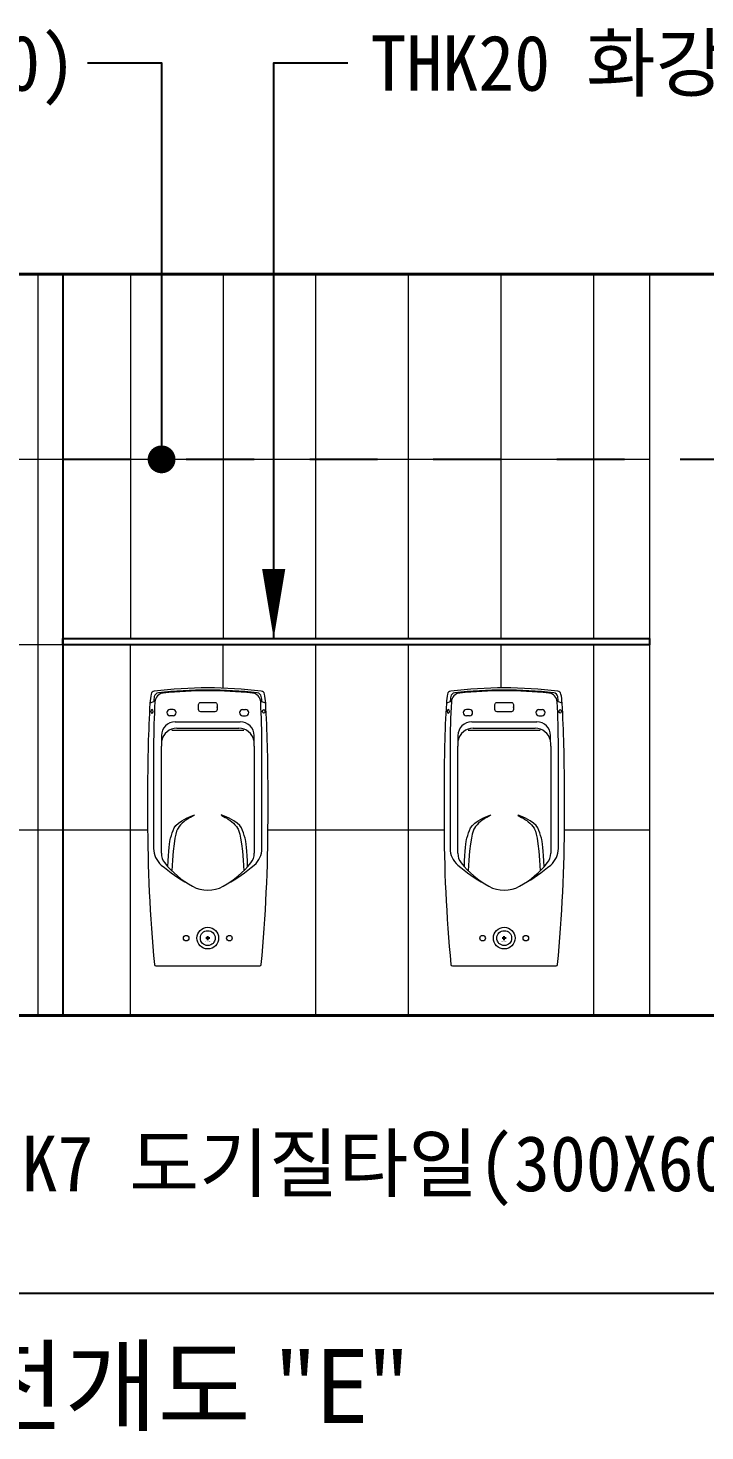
# Model space of a CAD drawing. Header units: millimetres. Extents: x -423835 to -174325, y -1379898 to -1311126.
# Drawn here: x -418836 to -416644, y -1371578 to -1367036 of the extents above; entities that cross this region are included whole.
import ezdxf
from ezdxf.enums import TextEntityAlignment as Align

# ---------------------------------------------------------------- set-up
doc = ezdxf.new("R2010")
doc.units = ezdxf.units.MM
doc.header["$LTSCALE"] = 100
doc.header["$MEASUREMENT"] = 0
doc.header["$PDSIZE"] = -10
doc.linetypes.add('HID', pattern=[2, 1.1, -0.9])
doc.layers.get('0').update_dxf_attribs({"linetype": 'CONTINUOUS'})
doc.layers.get('Defpoints').update_dxf_attribs({"color": 153, "linetype": 'CONTINUOUS'})
for name, color, linetype, lineweight in [('A-ELEV-LIN1', 2, 'CONTINUOUS', 40), ('A-ELEV-LIN2', 7, 'CONTINUOUS', 25), ('A-FLXM-SANI', 6, 'CONTINUOUS', 20), ('A-MKXS-TEXT1', 3, 'CONTINUOUS', 25), ('A-WAXK-PATT', 8, 'CONTINUOUS', 18), ('A-WAXM-CUBI', 6, 'CONTINUOUS', 20), ('A-XXXX-FIN2', 6, 'CONTINUOUS', 20), ('A-XXXX-TXT2', 3, 'CONTINUOUS', 25)]:
    doc.layers.add(name, color=color, linetype=linetype, lineweight=lineweight)
for name, color, linetype in [('A-MKXS-LEAD', 7, 'CONTINUOUS'), ('AA-ELE-2', 3, 'CONTINUOUS'), ('AA-TEX-3', 3, 'CONTINUOUS'), ('LEADER', 7, 'CONTINUOUS'), ('방수', 7, 'HID')]:
    doc.layers.add(name, color=color, linetype=linetype)
doc.layers.add('A-XXXX-NPLT', color=144, linetype='CONTINUOUS', lineweight=0, plot=False)
doc.styles.add('돋움체', font='')
doc.styles.add('맑은 고딕', font='malgun.ttf')
doc.styles.add('유형1', font='H2GTRM.TTF', dxfattribs={"width": 0.8, "height": 8})
doc.styles.get('돋움체').set_extended_font_data('DotumChe')

# ---------------------------------------------------------------- blocks, each defined once
blk = doc.blocks.new('소변기(정면)')
at = {"layer": 'A-FLXM-SANI'}
for p, q in [((-112.5, 990), (-122.5, 990)), ((-112.5, 970), (-122.5, 970)), ((112.5, 990), (122.5, 990)), ((112.5, 970), (122.5, 970)), ((-116.8, 923.4), (116.8, 923.4)), ((-105.2, 950.5), (105.2, 950.5)), ((-175.4, 871.1), (-175.4, 540.7)), ((-150.4, 524.7), (-150.4, 871.1)), ((150.4, 871.1), (150.4, 524.7)), ((175.4, 540.7), (175.4, 871.1)), ((-195, 737.2), (-195, 633.8)), ((195, 633.8), (195, 737.2)), ((-168, 160), (168, 160))]:
    blk.add_line(p, q, dxfattribs=at)
for points in [[(160.2, 1044.2, 0.054684), (-160.2, 1044.2, 0.325397)], [(-173.3, 1031.8, 0.02097), (-175.4, 1015.2), (-187.5, 1011, 0.013696)], [(187.5, 1011), (175.4, 1015.2, 0.02097), (173.3, 1031.8, 0.325397)], [(-100.4, 929.3), (100.4, 929.3, -0.280363)]]:
    blk.add_lwpolyline(points, format="xyb", dxfattribs=at)
blk.add_lwpolyline([(0, 1013), (23, 1013, -0.414214), (30, 1006), (30, 990, -0.414214), (23, 983), (0, 983), (-23, 983, -0.414214), (-30, 990), (-30, 1006, -0.414214), (-23, 1013)], format="xyb", close=True, dxfattribs=at)
for centre, radius in [((0, 250), 35), ((0, 250), 24), ((-70, 250), 9), ((70, 250), 9)]:
    blk.add_circle(centre, radius, dxfattribs=at)
for centre, radius, start, end in [((-171.9, 1037.9), 12, 96.745, 168.6175), ((0, -416), 1476, 83.255, 96.745), ((0, -416), 1466.6, 84.3561, 95.6439), ((171.9, 1037.9), 12, 11.3825, 83.255), ((4805, 737.2), 5000, 176.8614, 180), ((23.9, 998.4), 211.7, 168.6175, 176.6014), ((2324.6, 871.1), 2500, 176.691, 180), ((-158.5, 1029.3), 15, 96.26, 170.3905), ((-141.3, 1013.7), 30, 95.6439, 176.691), ((141.3, 1013.7), 30, 3.309, 84.3561), ((158.5, 1029.3), 15, 9.6095, 83.74), ((-2324.6, 871.1), 2500, 0, 3.309), ((-23.9, 998.4), 211.7, 3.3986, 11.3825), ((-4805, 737.2), 5000, 0, 3.1386), ((-122.5, 980), 10, 90, 270), ((-112.5, 980), 10, 270, 90), ((112.5, 980), 10, 90, 270), ((122.5, 980), 10, 270, 90), ((-105.2, 905.5), 45, 90, 179.1885), ((-100.4, 879.3), 50, 90, 167.9541), ((100.4, 879.3), 50, 12.0459, 90), ((105.2, 905.5), 45, 0.8115, 90), ((2324.6, 871.1), 2475, 179.1885, 180), ((-2324.6, 871.1), 2475, 0, 0.8115), ((4805, 633.8), 5000, 180, 185.3854), ((-4805, 633.8), 5000, 354.6146, 0), ((-105.4, 540.2), 70, 180, 229.8323), ((-100.4, 524.7), 50, 180, 218.546), ((100.4, 524.7), 50, 321.454, 0), ((105.4, 540.2), 70, 310.1677, 0), ((227.7, 934.9), 586.5, 229.8323, 240.3281), ((95.1, 680.5), 300, 218.546, 241.1356), ((-95.1, 680.5), 300, 298.8644, 321.454), ((-227.7, 934.9), 586.5, 299.6719, 310.1677), ((0, 507.9), 102.9, 241.1356, 298.8644), ((-168, 165), 5, 185.3854, 270), ((168, 165), 5, 270, 354.6146)]:
    blk.add_arc(centre, radius, start, end, dxfattribs=at)
at = {"layer": 'A-FLXM-SANI', "extrusion": (0, 0, -1)}
blk.add_ellipse((-180.9, 984), major_axis=(0.15, -5.79), ratio=0.610385, dxfattribs=at)
at = {"layer": 'A-FLXM-SANI'}
blk.add_ellipse((180.9, 984), major_axis=(-0.15, -5.79), ratio=0.610385, dxfattribs=at)
for points in [[(-120.8, 573.6), (-111.9, 598.9), (-114.7, 614.6), (-69.3, 638.4)], [(-64.1, 636.5), (-66.2, 635.3), (-87.5, 621.2), (-96.5, 606.1)], [(-69.3, 638.4), (-16.1, 662.1), (-61.2, 638.2), (-64.1, 636.5)], [(69.3, 638.4), (16.1, 662.1), (61.2, 638.2), (64.1, 636.5)], [(64.1, 636.5), (66.2, 635.3), (87.5, 621.2), (96.5, 606.1)], [(120.8, 573.6), (111.9, 598.9), (114.7, 614.6), (69.3, 638.4)], [(-96.5, 606.1), (-101, 600.2), (-111.8, 570), (-116.4, 467.8)], [(96.5, 606.1), (101, 600.2), (111.8, 570), (116.4, 467.8)], [(-129.1, 481.2), (-126.7, 533.2), (-123.8, 565.3), (-120.8, 573.6)], [(129.1, 481.2), (126.7, 533.2), (123.8, 565.3), (120.8, 573.6)]]:
    blk.add_open_spline(points, degree=3, dxfattribs=at)
for p in [(0, 1053), (0, 1052.5), (30, 998)]:
    blk.add_point(p, dxfattribs=at)
at = {"layer": 'Defpoints'}
for p, q in [((6.7, 250), (-6.7, 250)), ((0, 243.3), (0, 256.7))]:
    blk.add_line(p, q, dxfattribs=at)
at = {"layer": 'Defpoints', "insert": (0, 239.8), "char_height": 1.875, "attachment_point": 5, "style": '유형1'}
blk.add_mtext_dynamic_manual_height_columns('\\A1;대림요업 CU-511P', width=45.578, gutter_width=6.25, heights=[0], dxfattribs=at)

msp = doc.modelspace()

# ---------------------------------------------------------------- hatches: boundary and pattern name
at = {"layer": 'A-WAXK-PATT'}
h = msp.add_hatch(dxfattribs=at)
h.set_pattern_fill('벽타일63', color=256, angle=90)
h.set_pattern_definition([(90, (-414904.17, -1370232.08), (-300, 2e-14), []), (180, (-414904.2, -1370232.1), (-7e-14, -600), [])])
h.paths.add_polyline_path([(-418724.2, -1367832.1), (-418884.2, -1367832.1), (-418884.2, -1370232.1), (-418724.2, -1370232.1), (-418724.2, -1369012.1), (-416824.2, -1369012.1), (-416824.2, -1367832.1)])

# ---------------------------------------------------------------- linework, layer by layer
at = {"color": 3, "ltscale": 2}
msp.add_line((-423835.4, -1371132.1), (-379750.4, -1371132.1), dxfattribs=at)
at = {"layer": 'A-ELEV-LIN1'}
msp.add_line((-420394.2, -1370232.1), (-414904.2, -1370232.1), dxfattribs=at)
msp.add_lwpolyline([(-420394.2, -1370232.1), (-420394.2, -1367832.1), (-414904.2, -1367832.1), (-414904.2, -1370232.1)], dxfattribs=at)
at = {"layer": 'A-ELEV-LIN2'}
msp.add_line((-418724.2, -1367832.1), (-418724.2, -1370232.1), dxfattribs=at)
at = {"layer": 'A-MKXS-LEAD'}
msp.add_lwpolyline([(-418643.9, -1367148.8), (-418403.9, -1367148.8), (-418403.9, -1368432.1)], dxfattribs=at)
at = {"layer": 'A-MKXS-LEAD', "const_width": 45}
msp.add_lwpolyline([(-418426.4, -1368432.1, 1), (-418381.4, -1368432.1, 1)], format="xyb", close=True, dxfattribs=at)
at = {"layer": 'A-WAXK-PATT', "linetype": 'Continuous'}
for p, q in [((-416824.2, -1369032.1), (-418724.2, -1369032.1)), ((-418504.2, -1370232.1), (-418504.2, -1369032.1)), ((-418204.2, -1369172.9), (-418204.2, -1369032.1)), ((-417904.2, -1370232.1), (-417904.2, -1369032.1)), ((-417604.2, -1370232.1), (-417604.2, -1369032.1)), ((-417304.2, -1369172.1), (-417304.2, -1369032.1)), ((-417004.2, -1370232.1), (-417004.2, -1369032.1)), ((-418449.2, -1369632.1), (-418724.2, -1369632.1)), ((-417489.2, -1369632.1), (-418059.2, -1369632.1)), ((-416824.2, -1369632.1), (-417099.2, -1369632.1))]:
    msp.add_line(p, q, dxfattribs=at)
at = {"layer": 'A-WAXM-CUBI'}
msp.add_line((-416824.2, -1367832.1), (-416824.2, -1370232.1), dxfattribs=at)
at = {"layer": 'A-XXXX-FIN2'}
msp.add_line((-421824.2, -1370232.1), (-413574.2, -1370232.1), dxfattribs=at)
at = {"layer": 'A-XXXX-NPLT'}
msp.add_line((-421994.2, -1367832.1), (-412644.2, -1367832.1), dxfattribs=at)
at = {"layer": 'AA-ELE-2'}
msp.add_lwpolyline([(-418724.2, -1369012.1), (-416824.2, -1369012.1), (-416824.2, -1369032.1), (-418724.2, -1369032.1)], close=True, dxfattribs=at)
at = {"layer": 'LEADER'}
msp.add_lwpolyline([(-418040.8, -1369012.1), (-418040.8, -1367148.8), (-417800.8, -1367148.8)], dxfattribs=at)
msp.add_lwpolyline([(-418040.8, -1369012.1, 0, 75, 0), (-418040.8, -1368787.1, 0, 0, 0), (-418040.8, -1368787.1, 0, 0, 0)], format="xyseb", dxfattribs=at)
at = {"layer": '방수', "color": 2, "ltscale": 2}
msp.add_lwpolyline([(-414904.2, -1368432.1), (-420394.2, -1368432.1)], dxfattribs=at)

# ---------------------------------------------------------------- block references
at = {"layer": 'A-FLXM-SANI'}
for p in [(-418254.2, -1370232.1), (-417294.2, -1370232.1)]:
    msp.add_blockref('소변기(정면)', p, dxfattribs=at)

# ---------------------------------------------------------------- texts
at = {"layer": 'A-MKXS-TEXT1', "style": '돋움체'}
msp.add_text('방수한계선(H:1800)', height=180, dxfattribs=at).set_placement((-418681, -1367148.8), align=Align.MIDDLE_RIGHT)
msp.add_text('THK7 도기질타일(300X600)', height=180, dxfattribs=at).set_placement((-419090, -1370711.5), align=Align.MIDDLE_LEFT)
at = {"layer": 'A-XXXX-TXT2', "style": '맑은 고딕'}
msp.add_text('전개도 "E"', height=240, dxfattribs=at).set_placement((-418312.1, -1371432.1), align=Align.MIDDLE_CENTER)
at = {"layer": 'AA-TEX-3', "style": '돋움체'}
msp.add_text('THK20 화강석 선반', height=180, dxfattribs=at).set_placement((-417727.2, -1367148.8), align=Align.MIDDLE_LEFT)

doc.saveas('drawing.dxf')
